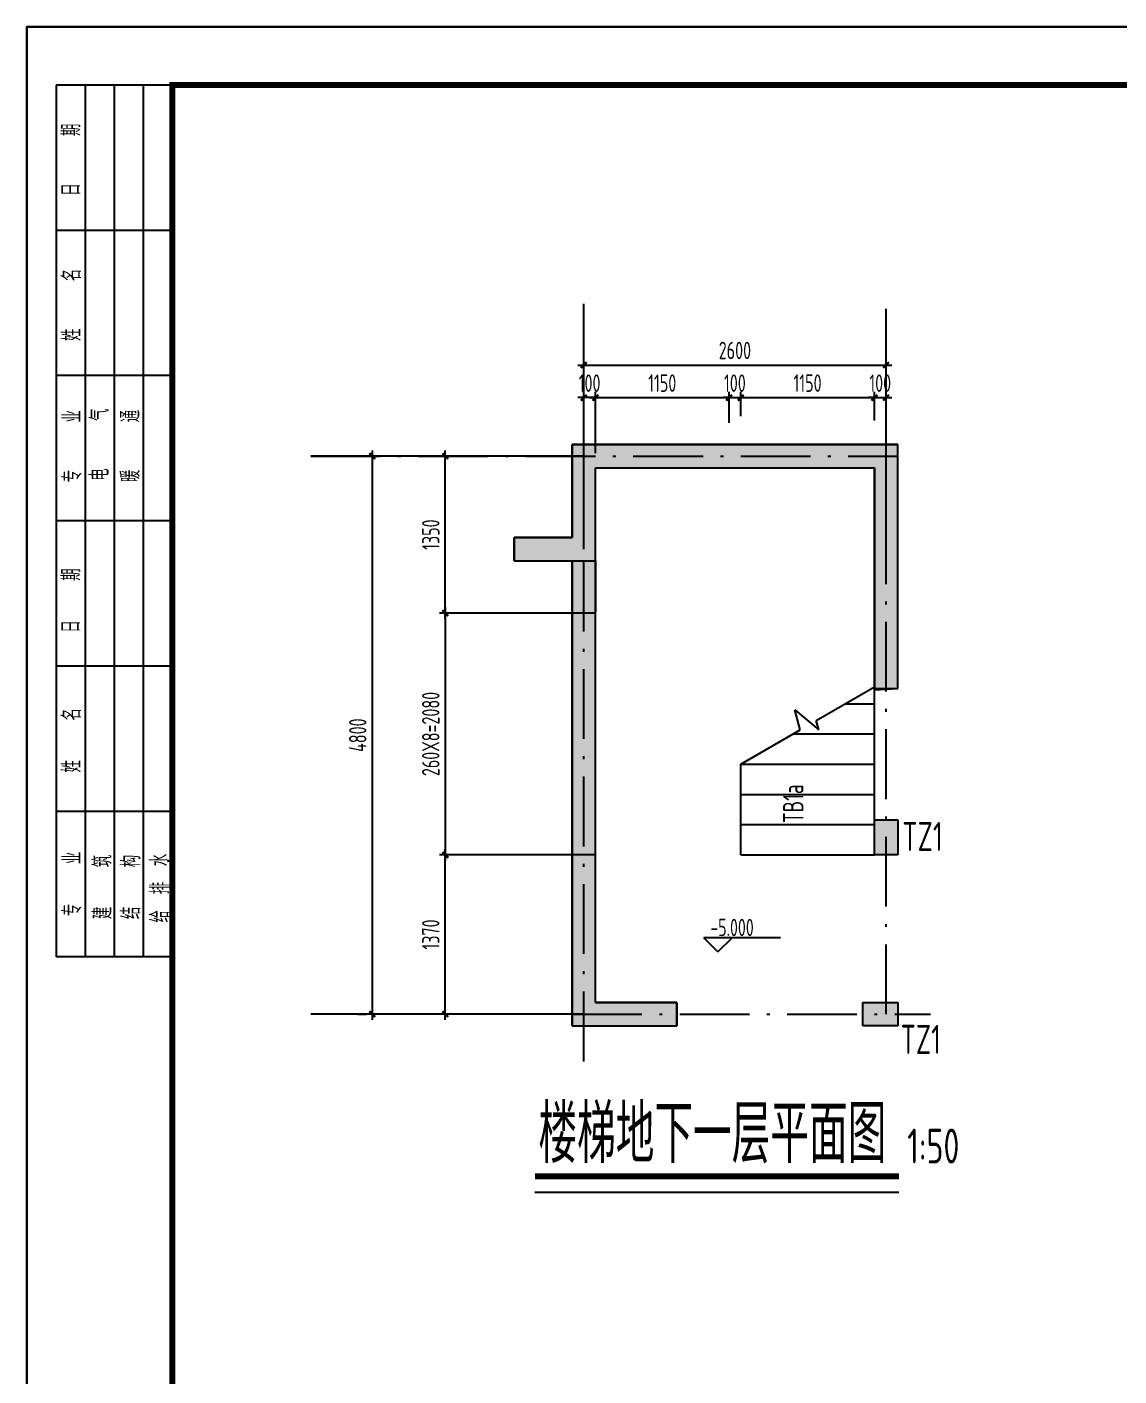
# Model space of a CAD drawing. Extents: x 580289 to 1106878, y -144605 to 78052.
# Drawn here: x 753814 to 772602, y -108203 to -84991 of the extents above; entities that cross this region are included whole.
import ezdxf
from ezdxf.enums import TextEntityAlignment as Align

# ---------------------------------------------------------------- set-up
doc = ezdxf.new("R2010")
doc.units = 0
doc.header["$LTSCALE"] = 100
doc.linetypes.add('2', pattern=[18.5, 12, -3, 0.5, -3])
doc.linetypes.add('DASH', pattern=[0.35, 0.25, -0.1])
doc.layers.get('0').update_dxf_attribs({"linetype": 'CONTINUOUS'})
doc.layers.get('Defpoints').update_dxf_attribs({"linetype": 'CONTINUOUS'})
for name, color, linetype in [('AXIS', 3, 'CONTINUOUS'), ('DIM', 3, 'CONTINUOUS'), ('DIM_ELEV', 3, 'CONTINUOUS'), ('DIM_SYMB', 3, 'CONTINUOUS'), ('gz', 100, 'CONTINUOUS'), ('HATCH', 254, 'CONTINUOUS'), ('louti$0$stair', 2, 'CONTINUOUS'), ('PUB_TEXT', 7, 'CONTINUOUS'), ('STAIR', 2, 'CONTINUOUS'), ('T图框', 7, 'CONTINUOUS'), ('分析', 4, 'CONTINUOUS'), ('图框', 254, 'CONTINUOUS'), ('柱', 2, 'CONTINUOUS'), ('梁', 4, 'CONTINUOUS'), ('网格', 253, '2')]:
    doc.layers.add(name, color=color, linetype=linetype)
doc.styles.add('DX', font='tssdeng.shx', dxfattribs={"width": 0.7, "bigfont": 'tssdchn.shx'})
doc.styles.get("Standard").update_dxf_attribs({"font": 'tssdeng.shx', "width": 0.7, "bigfont": 'tssdchn.shx'})
doc.styles.add('TSSD_Dimension', font='Tssdeng.shx', dxfattribs={"width": 0.7, "bigfont": 'tssdchn.shx'})
doc.dimstyles.new('TSSD_50_100', dxfattribs={"dimtxt": 300, "dimasz": 100, "dimexe": 100, "dimexo": 250, "dimgap": 100, "dimtad": 1, "dimdec": 0, "dimlfac": 0.5, "dimzin": 0, "dimdsep": 46, "dimtxsty": 'TSSD_Dimension', "dimblk": 'ARCHTICK', "dimcen": 0, "dimdle": 100, "dimclrt": 7, "dimadec": 0, "dimazin": 0, "dimtfac": 1, "dimtdec": 0, "dimtix": 1, "dimtmove": 2, "dimatfit": 3, "dimfxl": 1, "dimtolj": 1, "dimtzin": 0, "dimarcsym": 0})

# ---------------------------------------------------------------- blocks, each defined once
blk = doc.blocks.new('_ArchTick')
at = {"color": 0, "linetype": 'ByBlock', "const_width": 0.4}
blk.add_lwpolyline([(-0.5, -0.5), (0.5, 0.5)], dxfattribs=at)
blk = doc.blocks.new('*D1257')
at = {"layer": 'Defpoints', "color": 0}
for p in [(768593, -90807), (763393, -91576), (768593, -91576)]:
    blk.add_point(p, dxfattribs=at)
at = {"layer": 'DIM', "color": 0, "lineweight": -2}
for p, q in [((763393, -91326), (763393, -90707)), ((768593, -91326), (768593, -90707)), ((763293, -90807), (768693, -90807))]:
    blk.add_line(p, q, dxfattribs=at)
at = {"layer": 'DIM', "color": 0, "lineweight": -2, "xscale": 100, "yscale": 100, "zscale": 100, "rotation": 180}
blk.add_blockref('_ArchTick', (763393, -90807), dxfattribs=at)
at = {"layer": 'DIM', "color": 0, "lineweight": -2, "xscale": 100, "yscale": 100, "zscale": 100}
blk.add_blockref('_ArchTick', (768593, -90807), dxfattribs=at)
at = {"layer": 'DIM', "color": 7, "insert": (765993, -90557), "char_height": 300, "attachment_point": 5, "style": 'TSSD_Dimension'}
blk.add_mtext('\\A1;2600', dxfattribs=at)
blk = doc.blocks.new('*D1258')
at = {"layer": 'Defpoints', "color": 0}
for p in [(759754, -92376), (759754, -101976), (759754, -101976)]:
    blk.add_point(p, dxfattribs=at)
at = {"layer": 'DIM', "color": 0, "lineweight": -2}
for p, q in [((759504, -92376), (759654, -92376)), ((759754, -92276), (759754, -102076)), ((759504, -101976), (759654, -101976))]:
    blk.add_line(p, q, dxfattribs=at)
at = {"layer": 'DIM', "color": 0, "lineweight": -2, "xscale": 100, "yscale": 100, "zscale": 100}
for p, rotation in [((759754, -92376), 90), ((759754, -101976), 270)]:
    blk.add_blockref('_ArchTick', p, dxfattribs=dict(at, rotation=rotation))
at = {"layer": 'DIM', "color": 7, "insert": (759504, -97176), "char_height": 300, "attachment_point": 5, "rotation": 90, "style": 'TSSD_Dimension'}
blk.add_mtext('\\A1;4800', dxfattribs=at)
blk = doc.blocks.new('*D1259')
at = {"layer": 'Defpoints', "color": 0}
for p in [(763393, -91369), (763393, -92576), (763593, -92576)]:
    blk.add_point(p, dxfattribs=at)
at = {"layer": 'DIM', "color": 0, "lineweight": -2}
for p, q in [((763393, -91369), (763293, -91369)), ((763393, -92326), (763393, -91269)), ((763593, -91369), (763393, -91369)), ((763593, -92326), (763593, -91269)), ((763593, -91369), (763693, -91369))]:
    blk.add_line(p, q, dxfattribs=at)
at = {"layer": 'DIM', "color": 0, "lineweight": -2, "xscale": 100, "yscale": 100, "zscale": 100}
blk.add_blockref('_ArchTick', (763393, -91369), dxfattribs=at)
at = {"layer": 'DIM', "color": 0, "lineweight": -2, "xscale": 100, "yscale": 100, "zscale": 100, "rotation": 180}
blk.add_blockref('_ArchTick', (763593, -91369), dxfattribs=at)
at = {"layer": 'DIM', "color": 7, "insert": (763493, -91119), "char_height": 300, "attachment_point": 5, "style": 'TSSD_Dimension'}
blk.add_mtext('\\A1;100', dxfattribs=at)
blk = doc.blocks.new('*D1260')
at = {"layer": 'Defpoints', "color": 0}
for p in [(765893, -91369), (765893, -92050), (763593, -92576)]:
    blk.add_point(p, dxfattribs=at)
at = {"layer": 'DIM', "color": 0, "lineweight": -2}
for p, q in [((763493, -91369), (765993, -91369)), ((763593, -92326), (763593, -91269)), ((765893, -91800), (765893, -91269))]:
    blk.add_line(p, q, dxfattribs=at)
at = {"layer": 'DIM', "color": 0, "lineweight": -2, "xscale": 100, "yscale": 100, "zscale": 100, "rotation": 180}
blk.add_blockref('_ArchTick', (763593, -91369), dxfattribs=at)
at = {"layer": 'DIM', "color": 0, "lineweight": -2, "xscale": 100, "yscale": 100, "zscale": 100}
blk.add_blockref('_ArchTick', (765893, -91369), dxfattribs=at)
at = {"layer": 'DIM', "color": 7, "insert": (764743, -91119), "char_height": 300, "attachment_point": 5, "style": 'TSSD_Dimension'}
blk.add_mtext('\\A1;1150', dxfattribs=at)
blk = doc.blocks.new('*D1261')
at = {"layer": 'Defpoints', "color": 0}
for p in [(766093, -91369), (765893, -91926), (766093, -91939)]:
    blk.add_point(p, dxfattribs=at)
at = {"layer": 'DIM', "color": 0, "lineweight": -2}
for p, q in [((765893, -91369), (765793, -91369)), ((765893, -91676), (765893, -91269)), ((765893, -91369), (766093, -91369)), ((766093, -91689), (766093, -91269)), ((766093, -91369), (766193, -91369))]:
    blk.add_line(p, q, dxfattribs=at)
at = {"layer": 'DIM', "color": 0, "lineweight": -2, "xscale": 100, "yscale": 100, "zscale": 100}
blk.add_blockref('_ArchTick', (765893, -91369), dxfattribs=at)
at = {"layer": 'DIM', "color": 0, "lineweight": -2, "xscale": 100, "yscale": 100, "zscale": 100, "rotation": 180}
blk.add_blockref('_ArchTick', (766093, -91369), dxfattribs=at)
at = {"layer": 'DIM', "color": 7, "insert": (765993, -91119), "char_height": 300, "attachment_point": 5, "style": 'TSSD_Dimension'}
blk.add_mtext('\\A1;100', dxfattribs=at)
blk = doc.blocks.new('*D1262')
at = {"layer": 'Defpoints', "color": 0}
for p in [(768393, -91369), (766093, -91939), (768393, -92010)]:
    blk.add_point(p, dxfattribs=at)
at = {"layer": 'DIM', "color": 0, "lineweight": -2}
for p, q in [((765993, -91369), (768493, -91369)), ((766093, -91689), (766093, -91269)), ((768393, -91760), (768393, -91269))]:
    blk.add_line(p, q, dxfattribs=at)
at = {"layer": 'DIM', "color": 0, "lineweight": -2, "xscale": 100, "yscale": 100, "zscale": 100, "rotation": 180}
blk.add_blockref('_ArchTick', (766093, -91369), dxfattribs=at)
at = {"layer": 'DIM', "color": 0, "lineweight": -2, "xscale": 100, "yscale": 100, "zscale": 100}
blk.add_blockref('_ArchTick', (768393, -91369), dxfattribs=at)
at = {"layer": 'DIM', "color": 7, "insert": (767243, -91119), "char_height": 300, "attachment_point": 5, "style": 'TSSD_Dimension'}
blk.add_mtext('\\A1;1150', dxfattribs=at)
blk = doc.blocks.new('*D1263')
at = {"layer": 'Defpoints', "color": 0}
for p in [(768593, -91369), (768393, -91949), (768593, -91982)]:
    blk.add_point(p, dxfattribs=at)
at = {"layer": 'DIM', "color": 0, "lineweight": -2}
for p, q in [((768393, -91369), (768293, -91369)), ((768393, -91699), (768393, -91269)), ((768393, -91369), (768593, -91369)), ((768593, -91732), (768593, -91269)), ((768593, -91369), (768693, -91369))]:
    blk.add_line(p, q, dxfattribs=at)
at = {"layer": 'DIM', "color": 0, "lineweight": -2, "xscale": 100, "yscale": 100, "zscale": 100}
blk.add_blockref('_ArchTick', (768393, -91369), dxfattribs=at)
at = {"layer": 'DIM', "color": 0, "lineweight": -2, "xscale": 100, "yscale": 100, "zscale": 100, "rotation": 180}
blk.add_blockref('_ArchTick', (768593, -91369), dxfattribs=at)
at = {"layer": 'DIM', "color": 7, "insert": (768493, -91119), "char_height": 300, "attachment_point": 5, "style": 'TSSD_Dimension'}
blk.add_mtext('\\A1;100', dxfattribs=at)
blk = doc.blocks.new('*D1264')
at = {"layer": 'Defpoints', "color": 0}
for p in [(761011, -99236), (763393, -99236), (763393, -101976)]:
    blk.add_point(p, dxfattribs=at)
at = {"layer": 'DIM', "color": 0, "lineweight": -2}
for p, q in [((763143, -99236), (760911, -99236)), ((761011, -102076), (761011, -99136)), ((763143, -101976), (760911, -101976))]:
    blk.add_line(p, q, dxfattribs=at)
at = {"layer": 'DIM', "color": 0, "lineweight": -2, "xscale": 100, "yscale": 100, "zscale": 100}
for p, rotation in [((761011, -99236), 90), ((761011, -101976), 270)]:
    blk.add_blockref('_ArchTick', p, dxfattribs=dict(at, rotation=rotation))
at = {"layer": 'DIM', "color": 7, "insert": (760761, -100606), "char_height": 300, "attachment_point": 5, "rotation": 90, "style": 'TSSD_Dimension'}
blk.add_mtext('\\A1;1370', dxfattribs=at)
blk = doc.blocks.new('*D1265')
at = {"layer": 'Defpoints', "color": 0}
for p in [(763850, -95076), (761011, -99236), (763850, -99236)]:
    blk.add_point(p, dxfattribs=at)
at = {"layer": 'DIM', "color": 0, "lineweight": -2}
for p, q in [((763600, -95076), (760911, -95076)), ((761011, -94976), (761011, -99336)), ((763600, -99236), (760911, -99236))]:
    blk.add_line(p, q, dxfattribs=at)
at = {"layer": 'DIM', "color": 0, "lineweight": -2, "xscale": 100, "yscale": 100, "zscale": 100}
for p, rotation in [((761011, -95076), 90), ((761011, -99236), 270)]:
    blk.add_blockref('_ArchTick', p, dxfattribs=dict(at, rotation=rotation))
at = {"layer": 'DIM', "color": 7, "insert": (760761, -97156), "char_height": 300, "attachment_point": 5, "rotation": 90, "style": 'TSSD_Dimension'}
blk.add_mtext('\\A1;260X8=2080', dxfattribs=at)
blk = doc.blocks.new('*D1266')
at = {"layer": 'Defpoints', "color": 0}
for p in [(761011, -92376), (763393, -92376), (763393, -95076)]:
    blk.add_point(p, dxfattribs=at)
at = {"layer": 'DIM', "color": 0, "lineweight": -2}
for p, q in [((763143, -92376), (760911, -92376)), ((761011, -95176), (761011, -92276)), ((763143, -95076), (760911, -95076))]:
    blk.add_line(p, q, dxfattribs=at)
at = {"layer": 'DIM', "color": 0, "lineweight": -2, "xscale": 100, "yscale": 100, "zscale": 100}
for p, rotation in [((761011, -92376), 90), ((761011, -95076), 270)]:
    blk.add_blockref('_ArchTick', p, dxfattribs=dict(at, rotation=rotation))
at = {"layer": 'DIM', "color": 7, "insert": (760761, -93726), "char_height": 300, "attachment_point": 5, "rotation": 90, "style": 'TSSD_Dimension'}
blk.add_mtext('\\A1;1350', dxfattribs=at)
blk = doc.blocks.new('A$C72C84CBD')
at = {"layer": '图框', "color": 0}
for p, q in [((2500, 58400), (500, 58400)), ((500, 58400), (500, 43400)), ((1000, 58400), (1000, 43400)), ((1500, 58400), (1500, 43400)), ((2000, 58400), (2000, 43400)), ((2500, 55900), (500, 55900)), ((2500, 53400), (500, 53400)), ((2500, 50900), (500, 50900)), ((2500, 48400), (500, 48400)), ((2500, 45900), (500, 45900)), ((2500, 43400), (500, 43400))]:
    blk.add_line(p, q, dxfattribs=at)
for points in [[(0, 0), (0, 59400), (84100, 59400), (84100, 0)], [(0, 0), (84100, 0), (84100, 59400), (0, 59400)]]:
    blk.add_lwpolyline(points, close=True, dxfattribs=at)
at = {"layer": '图框', "color": 0, "const_width": 100}
blk.add_lwpolyline([(2500, 1000), (83100, 1000), (83100, 58400), (2500, 58400)], close=True, dxfattribs=at)
at = {"layer": '图框', "color": 0, "style": 'DX', "width": 0.7}
for s, p in [('日      期', (747, 57116, 2200)), ('姓      名 ', (752, 54687)), ('专      业', (762, 52186)), ('电      气', (1232, 52213, 2200)), ('暖      通', (1766, 52190, 2200)), ('日     期', (747, 49531, 2200)), ('姓     名', (752, 47126)), ('专     业', (762, 44655)), ('建     筑', (1283, 44602, 2200)), ('结     构', (1774, 44602, 2200)), ('给  排  水', (2271, 44582, 2200))]:
    blk.add_text(s, height=320, rotation=90, dxfattribs=at).set_placement(p, align=Align.MIDDLE)
blk = doc.blocks.new('图框')
at = {"layer": 'T图框', "color": 4}
blk.add_blockref('A$C72C84CBD', (602717, 102744), dxfattribs=at)

msp = doc.modelspace()

# ---------------------------------------------------------------- hatches: boundary and pattern name
at = {"layer": 'HATCH'}
h = msp.add_hatch(color=256, dxfattribs=at)
h.paths.add_polyline_path([(768793.5, -92175.8), (767193.5, -92175.8), (763193.5, -92175.8), (763193.5, -93775.8), (762193.5, -93775.8), (762193.5, -94175.8), (763593.5, -94175.8), (763593.5, -92575.8), (767193.5, -92575.8), (768393.5, -92575.8), (768393.5, -96375.8), (768793.5, -96375.8)])
h.paths.add_polyline_path([(763593.5, -94175.8), (763193.5, -94175.8), (763193.5, -95055.8), (763193.5, -102175.8), (764993.5, -102175.8), (764993.5, -101775.8), (763593.5, -101775.8)])
h = msp.add_hatch(color=256, dxfattribs=at)
h.paths.add_polyline_path([(768593.5, -101775.8), (768193.5, -101775.8), (768193.5, -101975.9), (768593.5, -101976)])
h.paths.add_polyline_path([(768793.5, -101775.8), (768593.5, -101775.8), (768593.5, -101976), (768793.5, -101976)])
h.paths.add_polyline_path([(768793.5, -101976), (768193.5, -101975.9), (768193.5, -102175.8), (768793.5, -102175.8)])
h.paths.add_polyline_path([(768593.5, -98635.9), (768393.5, -98635.9), (768393.5, -99235.9), (768593.5, -99235.9)])
h.paths.add_polyline_path([(768793.5, -98635.9), (768593.5, -98635.9), (768593.5, -99235.9), (768793.5, -99235.9)])

# ---------------------------------------------------------------- linework, layer by layer
at = {"layer": 'AXIS'}
for p, q in [((763393.5, -93975.8), (763393.5, -89753.3)), ((768593.5, -93975.8), (768593.5, -89839.5)), ((763393.5, -92375.8), (758694.3, -92375.8)), ((763393.4, -101975.9), (758694.7, -101975.9))]:
    msp.add_line(p, q, dxfattribs=at)
at = {"layer": 'DIM_ELEV'}
for p, q in [((766779.5, -100662.4), (765458.6, -100662.4)), ((765701.8, -100905.6), (765458.6, -100662.4)), ((765701.8, -100905.6), (765945, -100662.4))]:
    msp.add_line(p, q, dxfattribs=at)
at = {"layer": 'DIM_SYMB'}
msp.add_lwpolyline([(767243.5, -99495.9, 0, 0, 0), (767243.5, -97755.9, 160, 0, 0), (767243.5, -97155.9, 0, 0, 0)], format="xyseb", dxfattribs=at)
at = {"layer": 'gz'}
for p, q in [((768393.5, -99235.9), (768393.5, -98635.9)), ((768393.5, -98635.9), (768793.5, -98635.9)), ((768793.5, -98635.9), (768793.5, -99235.9)), ((768793.5, -99235.9), (768393.5, -99235.9)), ((768193.5, -102175.8), (768193.5, -101775.8)), ((768193.5, -101775.8), (768793.5, -101775.8)), ((768793.5, -101775.8), (768793.5, -102175.8)), ((768793.5, -102175.8), (768193.5, -102175.8))]:
    msp.add_line(p, q, dxfattribs=at)
at = {"layer": 'HATCH'}
for p, q in [((763193.5, -95055.8), (763193.5, -94175.8)), ((763593.5, -94175.8), (763593.5, -95055.8))]:
    msp.add_line(p, q, dxfattribs=at)
for points in [[(763193.5, -92175.8), (767193.5, -92175.8)], [(763193.5, -93775.8), (763193.5, -92175.8)], [(767193.5, -92175.8), (768793.5, -92175.8)], [(768793.5, -96375.8), (768793.5, -92175.8)], [(763593.5, -92575.8), (767193.5, -92575.8)], [(763593.5, -94175.8), (763593.5, -92575.8)], [(767193.5, -92575.8), (768393.5, -92575.8)], [(768393.5, -96375.8), (768393.5, -92575.8)], [(762193.5, -93775.8), (763193.5, -93775.8)], [(762193.5, -94175.8), (762193.5, -93775.8)], [(762193.5, -94175.8), (763593.5, -94175.8)], [(763193.5, -102175.8), (763193.5, -94175.8)], [(763593.5, -101775.8), (763593.5, -94175.8)], [(768393.5, -96375.8), (768793.5, -96375.8)], [(763593.5, -101775.8), (764993.5, -101775.8)], [(764993.5, -101775.8), (764993.5, -102175.8)], [(763193.5, -102175.8), (764993.5, -102175.8)]]:
    msp.add_lwpolyline(points, dxfattribs=at)
at = {"layer": 'PUB_TEXT'}
msp.add_line((762551.1, -105040.7), (768814, -105040.7), dxfattribs=at)
at = {"layer": 'PUB_TEXT', "const_width": 100}
msp.add_lwpolyline([(762552.9, -104767.2), (768814, -104767.2)], dxfattribs=at)
at = {"layer": 'STAIR'}
for p, q in [((768393.5, -95055.8), (768393.5, -92575.8)), ((768393.5, -96096.4), (768393.5, -95055.8)), ((767391.3, -96926), (768393.5, -96347.4)), ((768393.5, -99235.9), (768393.5, -96347.4)), ((767114.7, -97085.7), (767022.3, -96741)), ((767022.3, -96741), (767434.4, -97086.8)), ((767893.8, -96635.9), (768393.5, -96635.9)), ((767434.4, -97086.8), (767391.3, -96926)), ((766093.5, -97675.3), (767114.7, -97085.7)), ((766993.1, -97155.9), (768393.5, -97155.9)), ((766093.5, -99235.9), (766093.5, -97675.3)), ((766093.5, -99235.9), (766093.5, -97675.3)), ((766093.5, -97675.9), (768393.5, -97675.9)), ((766093.5, -98195.9), (768393.5, -98195.9)), ((766093.5, -98715.9), (768393.5, -98715.9)), ((766093.5, -99235.9), (768393.5, -99235.9))]:
    msp.add_line(p, q, dxfattribs=at)
at = {"layer": '柱'}
for p, q in [((763193.5, -92175.8), (763193.5, -93775.8)), ((768793.5, -92175.8), (763193.5, -92175.8)), ((763193.5, -92175.8), (763193.5, -93775.8)), ((768793.5, -96375.8), (768793.5, -92175.8)), ((763593.5, -101775.8), (763593.5, -92575.8)), ((763593.5, -92575.8), (768393.5, -92575.8)), ((768393.5, -92575.8), (768393.5, -96395.9)), ((763193.5, -93775.8), (762193.5, -93775.8)), ((762193.5, -93775.8), (762193.5, -94175.8)), ((762193.5, -94175.8), (763193.5, -94175.8)), ((763193.5, -94175.8), (763193.5, -102175.8)), ((768393.5, -96395.9), (768793.5, -96375.8)), ((764993.5, -101775.8), (763593.5, -101775.8)), ((764993.5, -102175.8), (764993.5, -101775.8)), ((763193.5, -102175.8), (764993.5, -102175.8))]:
    msp.add_line(p, q, dxfattribs=at)
at = {"layer": '梁'}
for p, q in [((764793.5, -92175.8), (767193.5, -92175.8)), ((764793.5, -92575.8), (767193.5, -92575.8)), ((763193.5, -94775.8), (763193.5, -94175.8)), ((763593.5, -94775.8), (763593.5, -94175.8)), ((763193.5, -98575.8), (763193.5, -94775.8)), ((763593.5, -98575.8), (763593.5, -94775.8)), ((768393.5, -99235.9), (768393.5, -96395.9))]:
    msp.add_line(p, q, dxfattribs=at)
at = {"layer": '网格'}
for p, q in [((763393.5, -102789.7), (763393.5, -89753.3)), ((768593.5, -101975.8), (768593.5, -89839.5)), ((758694.3, -92375.8), (768793.5, -92375.8)), ((763193.5, -101975.8), (769356.5, -101976))]:
    msp.add_line(p, q, dxfattribs=at)

# ---------------------------------------------------------------- block references
at = {"layer": 'T图框'}
msp.add_blockref('图框', (151096.5, -247134.4), dxfattribs=at)

# ---------------------------------------------------------------- texts
at = {"layer": 'gz', "width": 0.7}
for p in [(768873.2, -99170.1), (768843.7, -102660.6)]:
    msp.add_text('TZ1', height=500, dxfattribs=at).set_placement(p)
at = {"layer": 'louti$0$stair', "color": 4, "width": 0.7}
msp.add_text('TB1a', height=350, rotation=90, dxfattribs=at).set_placement((767172.2, -98689.2))
at = {"layer": 'PUB_TEXT', "width": 0.7}
msp.add_text('-5.000', height=297.5, dxfattribs=at).set_placement((765570.5, -100633.9))
at = {"layer": '分析', "linetype": 'DASH', "ltscale": 20, "width": 0.7}
for s, height, p in [('楼梯地下一层平面图', 1000, (762612.7, -104538.8)), ('1:50', 600, (768958.6, -104545.9))]:
    msp.add_text(s, height=height, rotation=360, dxfattribs=at).set_placement(p)

# ---------------------------------------------------------------- dimensions: what is measured, and where the dimension line sits
at = {"layer": 'DIM'}
for base, p1, p2, picture, middle in [((768593.5, -90807.2), (763393.5, -91576.1), (768593.5, -91576.1), '*D1257', (765993.5, -90557.2)), ((763393.5, -91369.4), (763593.5, -92575.8), (763393.5, -92575.8), '*D1259', (763493.5, -91119.4)), ((765893.5, -91369.4), (763593.5, -92575.8), (765893.5, -92049.6), '*D1260', (764743.5, -91119.4)), ((766093.5, -91369.4), (765893.5, -91926.2), (766093.5, -91939.2), '*D1261', (765993.5, -91119.4)), ((768393.5, -91369.4), (766093.5, -91939.2), (768393.5, -92009.7), '*D1262', (767243.5, -91119.4)), ((768593.5, -91369.4), (768393.5, -91949.2), (768593.5, -91981.8), '*D1263', (768493.5, -91119.4))]:
    dim = msp.add_linear_dim(base=base, p1=p1, p2=p2, dimstyle='TSSD_50_100', dxfattribs=at)
    dim.commit()
    dim.dimension.update_dxf_attribs({"geometry": picture, "text_midpoint": middle})
for base, p1, p2, picture, middle in [((759754.1, -101975.9), (759754.1, -92375.8), (759754.1, -101975.9), '*D1258', (759504.1, -97175.9)), ((761010.5, -92375.8), (763393.5, -95075.9), (763393.5, -92375.8), '*D1266', (760760.5, -93725.9)), ((761010.5, -99235.9), (763393.4, -101975.9), (763393.4, -99235.9), '*D1264', (760760.5, -100605.9))]:
    dim = msp.add_linear_dim(base=base, p1=p1, p2=p2, angle=90, dimstyle='TSSD_50_100', dxfattribs=at)
    dim.commit()
    dim.dimension.update_dxf_attribs({"geometry": picture, "text_midpoint": middle})
dim = msp.add_linear_dim(base=(761010.5, -99235.9), p1=(763850, -95075.9), p2=(763850, -99235.9), angle=90, text='260X8=2080', dimstyle='TSSD_50_100', dxfattribs=at)
dim.commit()
dim.dimension.update_dxf_attribs({"geometry": '*D1265', "text_midpoint": (760760.5, -97155.9)})

doc.saveas('drawing.dxf')
